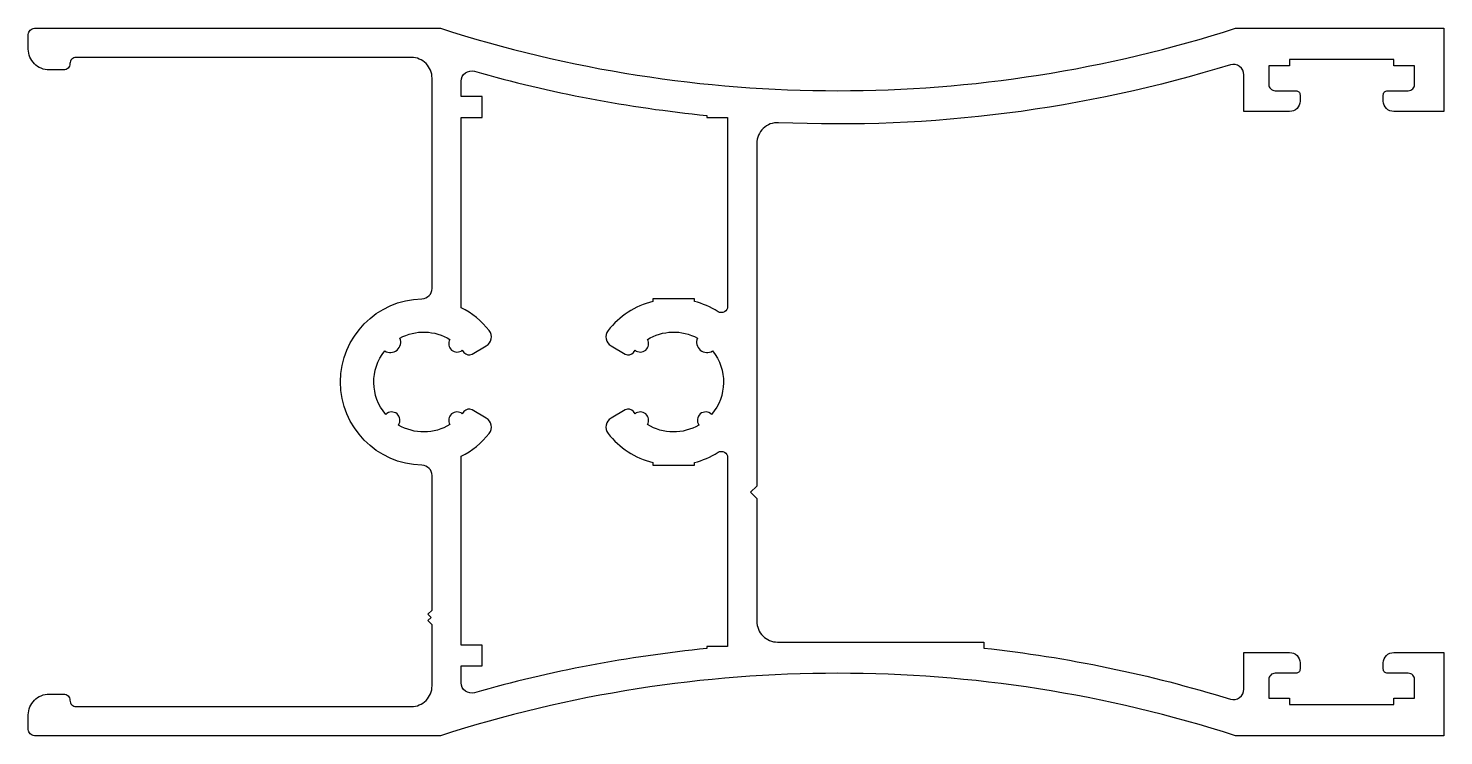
# Model space of a CAD drawing. Extents: x 891.5 to 959.5, y -14.1 to 19.9.
import ezdxf

# ---------------------------------------------------------------- set-up
doc = ezdxf.new("R2010")
doc.units = 0
doc.header["$LTSCALE"] = 15
doc.layers.get('0').update_dxf_attribs({"linetype": 'CONTINUOUS'})

msp = doc.modelspace()

# ---------------------------------------------------------------- linework, layer by layer
for points in [[(910.744, -8.265), (910.944, -8.065), (910.944, -1.599, 0.407741), (910.456, -1.099, -0.978092), (910.456, 6.899, 0.407741), (910.944, 7.399), (910.944, 17.5, 0.414214), (909.944, 18.5), (893.844, 18.5, 0.414214), (893.544, 18.2, -0.414214), (893.244, 17.9), (892.544, 17.9, -0.414214), (891.544, 18.9), (891.544, 19.6, -0.414214), (891.844, 19.9), (911.34, 19.9, 0.15705), (949.544, 19.9), (959.544, 19.9), (959.544, 15.9), (957.144, 15.9, -0.414214), (956.644, 16.4), (956.644, 16.7, -0.414214), (956.844, 16.9), (957.844, 16.9, 0.414214), (958.144, 17.2), (958.144, 18.1), (957.144, 18.1), (957.144, 18.4), (952.144, 18.4), (952.144, 18.1), (951.144, 18.1), (951.144, 17.2, 0.414214), (951.444, 16.9), (952.444, 16.9, -0.414214), (952.644, 16.7), (952.644, 16.4, -0.414214), (952.144, 15.9), (949.944, 15.9), (949.944, 17.666, 0.504902), (949.297, 18.144, -0.086239), (927.589, 15.364, 0.427354), (926.544, 14.365), (926.544, -2.1), (926.244, -2.4), (926.544, -2.7), (926.544, -8.6, 0.414214), (927.544, -9.6), (937.444, -9.6), (937.444, -9.885, -0.047454), (949.297, -12.344, 0.504902), (949.944, -11.867), (949.944, -10.1), (952.144, -10.1, -0.414214), (952.644, -10.6), (952.644, -10.9, -0.414214), (952.444, -11.1), (951.444, -11.1, 0.414214), (951.144, -11.4), (951.144, -12.3), (952.144, -12.3), (952.144, -12.6), (957.144, -12.6), (957.144, -12.3), (958.144, -12.3), (958.144, -11.4, 0.414214), (957.844, -11.1), (956.844, -11.1, -0.414214), (956.644, -10.9), (956.644, -10.6, -0.414214), (957.144, -10.1), (959.544, -10.1), (959.544, -14.1), (949.544, -14.1, 0.15705), (911.34, -14.1), (891.844, -14.1, -0.414214), (891.544, -13.8), (891.544, -13.1, -0.414214), (892.544, -12.1), (893.244, -12.1, -0.414214), (893.544, -12.4, 0.414214), (893.844, -12.7), (909.944, -12.7, 0.414214), (910.944, -11.7), (910.944, -8.765), (910.744, -8.565), (910.894, -8.415)], [(913.544, 1.168), (912.868, 1.558, 0.381966), (912.476, 1.476), (912.395, 1.373, 0.838421), (911.801, 0.855, -0.277447), (909.328, 0.831, 0.919866), (908.718, 1.343, -0.358846), (908.666, 4.395, 0.737028), (909.398, 5.009, -0.268455), (911.801, 4.944, 0.838421), (912.395, 4.427), (912.476, 4.323, 0.381966), (912.868, 4.242), (913.544, 4.632, 0.45685), (913.687, 5.374, 0.109684), (912.344, 6.472), (912.344, 15.62), (913.344, 15.62), (913.344, 16.62), (912.344, 16.62), (912.344, 17.354, -0.497926), (912.981, 17.835, 0.044605), (924.144, 15.711), (924.144, 15.62), (925.144, 15.62), (925.144, 6.533, -0.59099), (924.684, 6.28, 0.078057), (923.545, 6.773), (923.545, 6.9), (921.545, 6.9), (921.545, 6.773, 0.164246), (919.402, 5.374, 0.45685), (919.545, 4.632), (920.221, 4.242, 0.381966), (920.613, 4.323), (920.694, 4.427, 0.838421), (921.288, 4.944, -0.268455), (923.691, 5.009, 0.737028), (924.423, 4.395, -0.358846), (924.371, 1.343, 0.919866), (923.761, 0.831, -0.277447), (921.288, 0.855, 0.838421), (920.694, 1.373), (920.613, 1.476, 0.381966), (920.221, 1.558), (919.545, 1.168, 0.45685), (919.402, 0.426, 0.164246), (921.545, -0.973), (921.545, -1.1), (923.545, -1.1), (923.545, -0.973, 0.078057), (924.684, -0.48, -0.59099), (925.144, -0.733), (925.144, -9.82), (924.144, -9.82), (924.144, -9.912, 0.044605), (912.981, -12.035, -0.497926), (912.344, -11.554), (912.344, -10.742), (913.344, -10.742), (913.344, -9.742), (912.344, -9.742), (912.344, -0.672, 0.109684), (913.687, 0.426, 0.45685)]]:
    msp.add_lwpolyline(points, format="xyb", close=True)

doc.saveas('drawing.dxf')
